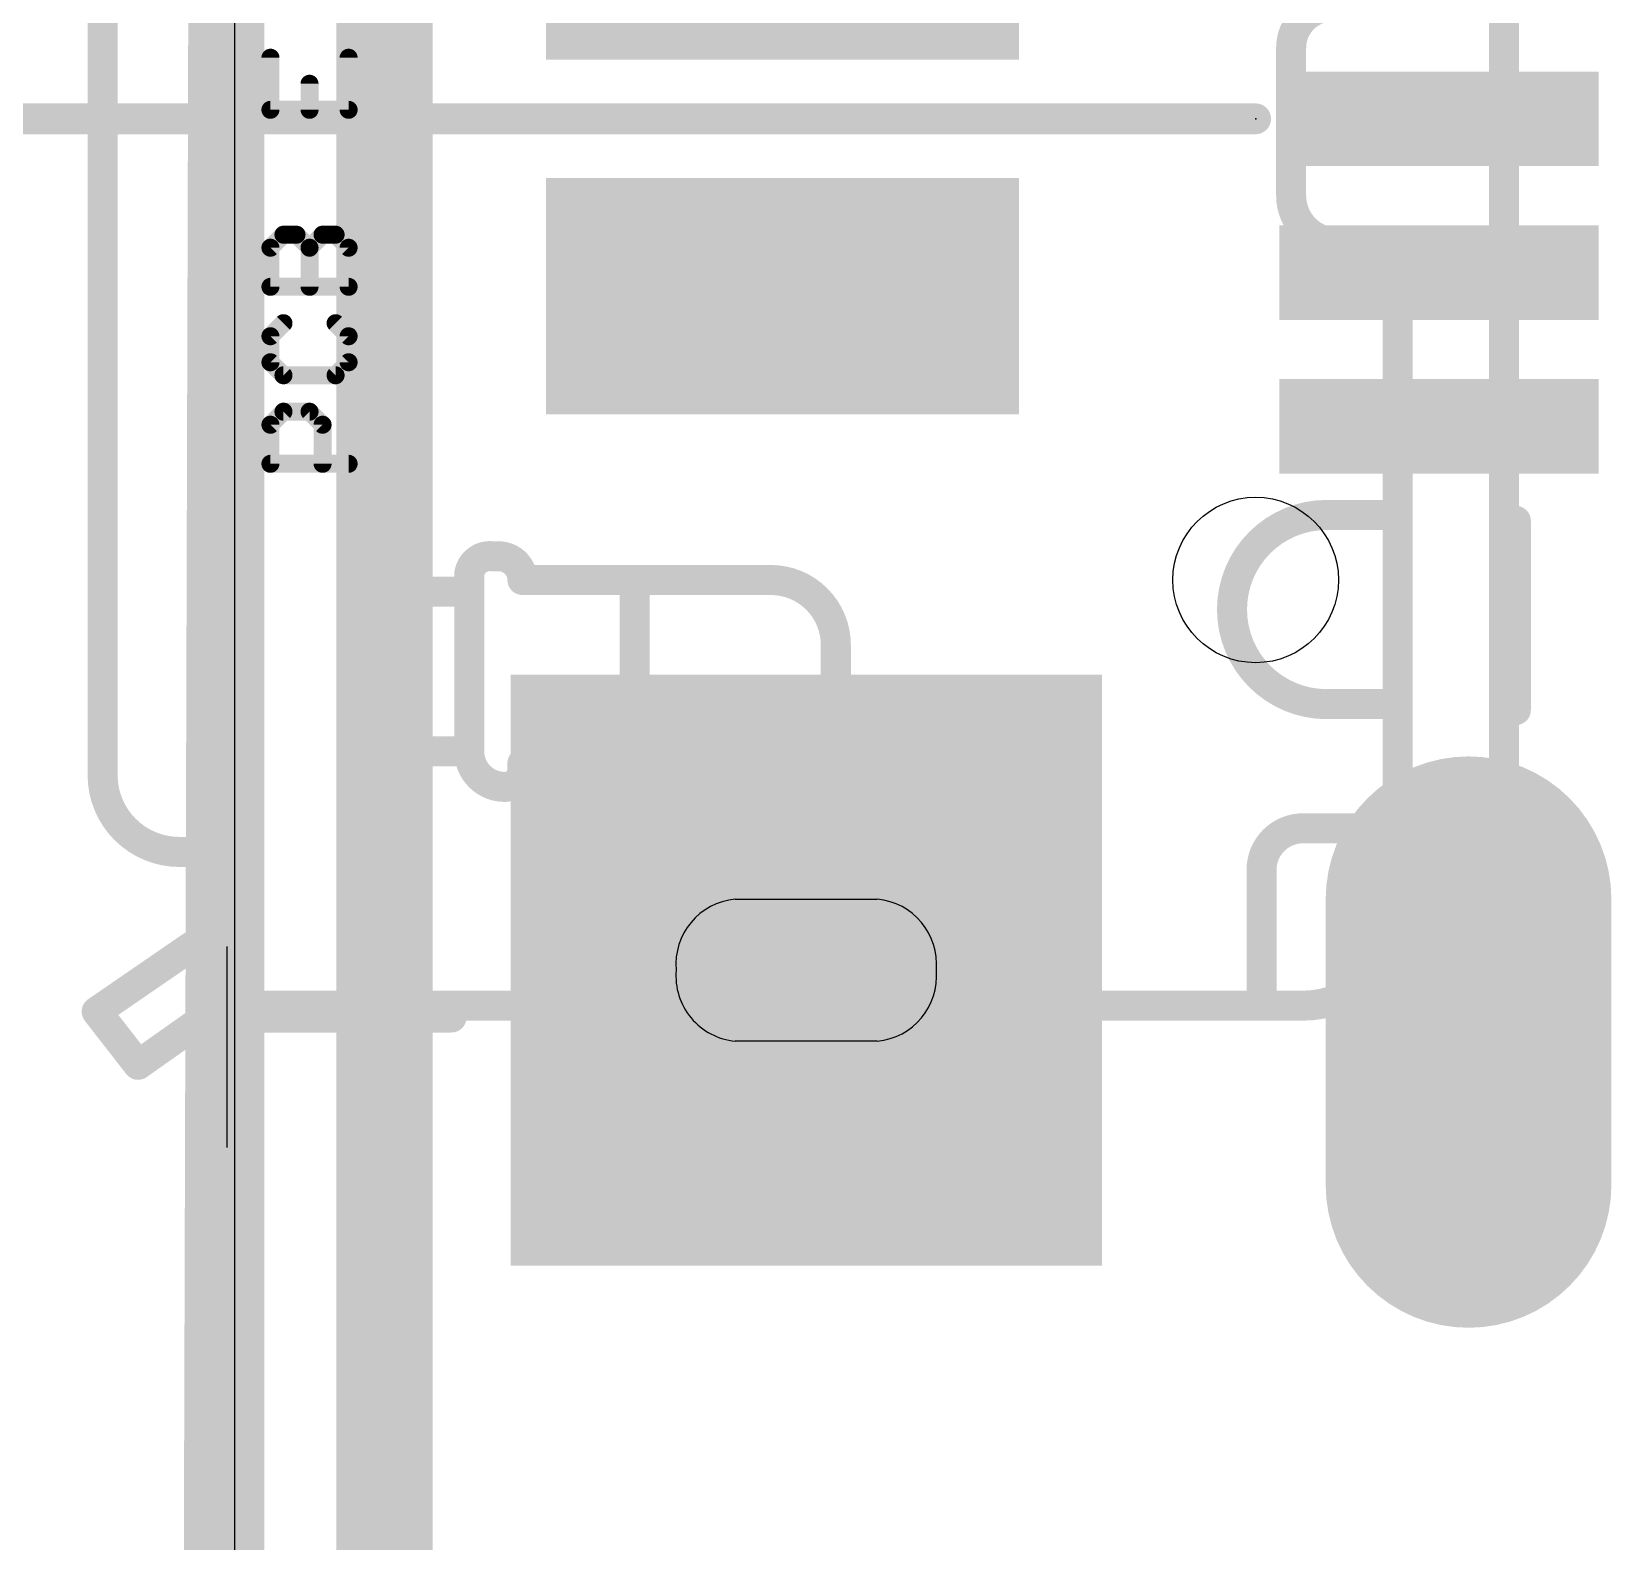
# Model space of a CAD drawing. Extents: x -20 to 40.9, y -0.3 to 63.8.
# Drawn here: x -0.86 to 5.82, y 14.05 to 20.43 of the extents above; entities that cross this region are included whole.
import ezdxf

# ---------------------------------------------------------------- set-up
doc = ezdxf.new("R2010")
doc.units = 0
for name, color, linetype in [('1', 12, 'CONTINUOUS'), ('16', 132, 'CONTINUOUS'), ('17', 110, 'CONTINUOUS'), ('20', 53, 'CONTINUOUS'), ('21', 40, 'CONTINUOUS'), ('23', 53, 'CONTINUOUS'), ('47', 253, 'CONTINUOUS'), ('51', 253, 'CONTINUOUS')]:
    doc.layers.add(name, color=color, linetype=linetype)

# ---------------------------------------------------------------- blocks, each defined once
blk = doc.blocks.new('RECT')
blk.add_solid([(-0.5, -0.5), (0.5, -0.5), (-0.5, 0.5), (0.5, 0.5)])
blk = doc.blocks.new('OFFSETP100')
at = {"const_width": 1}
blk.add_lwpolyline([(0, 0), (1, 0)], dxfattribs=at)
at = {"const_width": 0.5}
for points in [[(0, 0.25, 1), (0, -0.25)], [(1, -0.25, 1), (1, 0.25)]]:
    blk.add_lwpolyline(points, format="xyb", dxfattribs=at)
blk = doc.blocks.new('SQUAREP')
blk.add_solid([(-0.5, -0.5), (0.5, -0.5), (-0.5, 0.5), (0.5, 0.5)])

msp = doc.modelspace()

# ---------------------------------------------------------------- linework, layer by layer
at = {"layer": '1'}
for points, const_width in [([(0, 44.196), (-0.127, -0.127)], 0.254), ([(0.635, 21.717), (0.635, 12.573)], 0.4064)]:
    msp.add_lwpolyline(points, dxfattribs=dict(at, const_width=const_width))
at = {"layer": '16', "const_width": 0.254}
msp.add_lwpolyline([(0, 44.323), (0, -0.127)], dxfattribs=at)
at = {"layer": '20'}
for p, q in [((0, 41.91), (0, 11.176)), ((2.118, 16.766), (2.718, 16.766)), ((2.718, 16.166), (2.118, 16.166))]:
    msp.add_line(p, q, dxfattribs=at)
msp.add_circle((4.318, 18.116), 0.35, dxfattribs=at)
for centre, start, end in [((2.143, 16.491), 95.1944, 185.1944), ((2.693, 16.491), 354.8056, 84.8056), ((2.143, 16.441), 174.8056, 264.8056), ((2.693, 16.441), 275.1944, 5.1944)]:
    msp.add_arc(centre, 0.2761, start, end, dxfattribs=at)
at = {"layer": '21', "const_width": 0.127}
for points in [[(0.018, 23.866), (0.018, 16.266)], [(5.418, 18.366), (5.418, 17.566)], [(0.018, 16.266), (0.918, 16.266)]]:
    msp.add_lwpolyline(points, dxfattribs=at)
at = {"layer": '21', "const_width": 0.0635}
for points in [[(5.4497, 18.366, 1), (5.3863, 18.366)], [(5.3863, 17.566, 1), (5.4497, 17.566)], [(0.018, 16.2978, 1), (0.018, 16.2343)], [(-0.0137, 16.266, 1), (0.0498, 16.266)], [(0.918, 16.2343, 1), (0.918, 16.2978)]]:
    msp.add_lwpolyline(points, format="xyb", dxfattribs=at)
at = {"layer": '23'}
msp.add_point((4.318, 20.066), dxfattribs=at)
at = {"layer": '47', "const_width": 0.13}
msp.add_lwpolyline([(4.318, 20.066), (-8.808, 20.066)], dxfattribs=at)
at = {"layer": '47', "const_width": 0.065}
msp.add_lwpolyline([(4.318, 20.0335, 1), (4.318, 20.0985)], format="xyb", dxfattribs=at)
at = {"layer": '51'}
msp.add_line((-0.032, 16.566), (-0.032, 15.716), dxfattribs=at)
for points, const_width in [([(0.018, 23.141), (0.018, 16.966)], 0.127), ([(-0.557, 22.791), (-0.557, 17.291)], 0.127), ([(5.368, 20.541), (5.368, 19.541)], 0.127), ([(4.468, 19.741), (4.468, 20.366)], 0.127), ([(0.1526, 20.3244), (0.1526, 20.1041)], 0.0762), ([(0.4831, 20.1041), (0.4831, 20.3244)], 0.0762), ([(0.3179, 20.1041), (0.3179, 20.2143)], 0.0762), ([(4.493, 20.191), (4.968, 20.191)], 0.127), ([(4.968, 20.191), (4.968, 19.966)], 0.127), ([(0.1526, 20.1041), (0.4831, 20.1041)], 0.0762), ([(4.968, 19.966), (4.493, 19.966)], 0.127), ([(0.1526, 19.5209), (0.2077, 19.576)], 0.0762), ([(0.2077, 19.576), (0.2628, 19.576)], 0.0762), ([(0.2628, 19.576), (0.3179, 19.5209)], 0.0762), ([(0.3179, 19.5209), (0.3729, 19.576)], 0.0762), ([(0.3729, 19.576), (0.428, 19.576)], 0.0762), ([(0.428, 19.576), (0.4831, 19.5209)], 0.0762), ([(4.918, 19.541), (4.668, 19.541)], 0.127), ([(4.918, 18.391), (4.918, 19.541)], 0.127), ([(5.368, 19.541), (4.918, 19.541)], 0.127), ([(5.368, 19.541), (5.368, 16.466)], 0.127), ([(0.1526, 19.3557), (0.1526, 19.5209)], 0.0762), ([(0.3179, 19.3557), (0.3179, 19.5209)], 0.0762), ([(0.4831, 19.5209), (0.4831, 19.3557)], 0.0762), ([(0.4831, 19.3557), (0.1526, 19.3557)], 0.0762), ([(0.2077, 19.2018), (0.1526, 19.1467)], 0.0762), ([(0.4831, 19.1467), (0.428, 19.2018)], 0.0762), ([(0.1526, 19.1467), (0.1526, 19.0366)], 0.0762), ([(0.4831, 19.0366), (0.4831, 19.1467)], 0.0762), ([(0.1526, 19.0366), (0.2077, 18.9815)], 0.0762), ([(0.428, 18.9815), (0.4831, 19.0366)], 0.0762), ([(0.2077, 18.9815), (0.428, 18.9815)], 0.0762), ([(0.1526, 18.7725), (0.2077, 18.8276)], 0.0762), ([(0.2077, 18.8276), (0.3179, 18.8276)], 0.0762), ([(0.3179, 18.8276), (0.3729, 18.7725)], 0.0762), ([(0.1526, 18.6073), (0.1526, 18.7725)], 0.0762), ([(0.3729, 18.7725), (0.3729, 18.6073)], 0.0762), ([(0.4831, 18.6073), (0.1526, 18.6073)], 0.0762), ([(4.918, 18.391), (4.618, 18.391)], 0.127), ([(4.918, 17.591), (4.918, 18.391)], 0.127), ([(1.093, 18.216), (1.118, 18.216)], 0.127), ([(0.993, 18.066), (0.993, 18.141)], 0.127), ([(1.218, 18.116), (1.693, 18.116)], 0.127), ([(1.693, 18.116), (2.268, 18.116)], 0.127), ([(1.693, 18.116), (1.693, 17.366)], 0.127), ([(0.518, 17.391), (0.518, 18.066)], 0.127), ([(0.518, 18.066), (0.993, 18.066)], 0.127), ([(0.993, 18.066), (0.993, 17.366)], 0.127), ([(2.543, 17.841), (2.543, 17.591)], 0.127), ([(4.618, 17.591), (4.918, 17.591)], 0.127), ([(4.918, 17.591), (4.918, 17.141)], 0.127), ([(0.993, 17.391), (0.518, 17.391)], 0.127), ([(2.293, 17.341), (1.218, 17.341)], 0.127), ([(1.218, 17.341), (1.218, 17.316)], 0.127), ([(4.918, 16.716), (4.918, 17.141)], 0.127), ([(4.843, 17.066), (4.518, 17.066)], 0.127), ([(-0.232, 16.966), (0.018, 16.966)], 0.127), ([(0.018, 16.966), (0.018, 16.366)], 0.127), ([(4.343, 16.891), (4.343, 16.341)], 0.127), ([(5.093, 16.716), (4.918, 16.716)], 0.127), ([(5.093, 16.466), (5.093, 16.716)], 0.127), ([(-0.582, 16.291), (-0.182, 16.566)], 0.127), ([(-0.182, 16.566), (-0.032, 16.566)], 0.127), ([(5.368, 16.466), (5.093, 16.466)], 0.127), ([(0.018, 16.366), (-0.407, 16.066)], 0.127), ([(0.018, 16.366), (0.018, 16.316)], 0.127), ([(0.018, 16.316), (4.518, 16.316)], 0.127), ([(-0.407, 16.066), (-0.582, 16.291)], 0.127)]:
    msp.add_lwpolyline(points, dxfattribs=dict(at, const_width=const_width))
for points, const_width in [([(4.643, 20.541, 0.4142), (4.468, 20.366)], 0.127), ([(4.4997, 20.366, 1), (4.4363, 20.366)], 0.0635), ([(4.4363, 20.366, 1), (4.4997, 20.366)], 0.0635), ([(0.1717, 20.3244, 1), (0.1336, 20.3244)], 0.0381), ([(0.5021, 20.3244, 1), (0.4641, 20.3244)], 0.0381), ([(0.3369, 20.2143, 1), (0.2988, 20.2143)], 0.0381), ([(4.493, 20.2228, 1), (4.493, 20.1593)], 0.0635), ([(4.9997, 20.191, 1), (4.9363, 20.191)], 0.0635), ([(4.968, 20.1593, 1), (4.968, 20.2228)], 0.0635), ([(0.1526, 20.1231, 1), (0.1526, 20.085)], 0.0381), ([(0.1336, 20.1041, 1), (0.1717, 20.1041)], 0.0381), ([(0.2988, 20.1041, 1), (0.3369, 20.1041)], 0.0381), ([(0.4641, 20.1041, 1), (0.5021, 20.1041)], 0.0381), ([(0.4831, 20.085, 1), (0.4831, 20.1231)], 0.0381), ([(4.493, 19.9977, 1), (4.493, 19.9343)], 0.0635), ([(4.9363, 19.966, 1), (4.9997, 19.966)], 0.0635), ([(4.968, 19.9343, 1), (4.968, 19.9977)], 0.0635), ([(4.468, 19.741, 0.4142), (4.668, 19.541)], 0.127), ([(4.4997, 19.741, 1), (4.4363, 19.741)], 0.0635), ([(4.4363, 19.741, 1), (4.4997, 19.741)], 0.0635), ([(0.2077, 19.5951, 1), (0.2077, 19.557)], 0.0381), ([(0.2212, 19.5625, 1), (0.1942, 19.5895)], 0.0381), ([(0.2763, 19.5895, 1), (0.2493, 19.5625)], 0.0381), ([(0.2628, 19.557, 1), (0.2628, 19.5951)], 0.0381), ([(0.3729, 19.5951, 1), (0.3729, 19.557)], 0.0381), ([(0.3864, 19.5625, 1), (0.3595, 19.5895)], 0.0381), ([(0.4415, 19.5895, 1), (0.4146, 19.5625)], 0.0381), ([(0.428, 19.557, 1), (0.428, 19.5951)], 0.0381), ([(4.668, 19.5727, 1), (4.668, 19.5093)], 0.0635), ([(4.668, 19.5093, 1), (4.668, 19.5727)], 0.0635), ([(4.918, 19.5727, 1), (4.918, 19.5093)], 0.0635), ([(4.9497, 19.541, 1), (4.8863, 19.541)], 0.0635), ([(4.918, 19.5093, 1), (4.918, 19.5727)], 0.0635), ([(5.3998, 19.541, 1), (5.3363, 19.541)], 0.0635), ([(5.3363, 19.541, 1), (5.3998, 19.541)], 0.0635), ([(5.368, 19.5093, 1), (5.368, 19.5727)], 0.0635), ([(0.1717, 19.5209, 1), (0.1336, 19.5209)], 0.0381), ([(0.1391, 19.5344, 1), (0.1661, 19.5075)], 0.0381), ([(0.3369, 19.5209, 1), (0.2988, 19.5209)], 0.0381), ([(0.3044, 19.5344, 1), (0.3313, 19.5075)], 0.0381), ([(0.3044, 19.5075, 1), (0.3313, 19.5344)], 0.0381), ([(0.5021, 19.5209, 1), (0.4641, 19.5209)], 0.0381), ([(0.4696, 19.5075, 1), (0.4966, 19.5344)], 0.0381), ([(0.1526, 19.3747, 1), (0.1526, 19.3366)], 0.0381), ([(0.1336, 19.3557, 1), (0.1717, 19.3557)], 0.0381), ([(0.2988, 19.3557, 1), (0.3369, 19.3557)], 0.0381), ([(0.4641, 19.3557, 1), (0.5021, 19.3557)], 0.0381), ([(0.4831, 19.3366, 1), (0.4831, 19.3747)], 0.0381), ([(0.2212, 19.1883, 1), (0.1942, 19.2153)], 0.0381), ([(0.4415, 19.2153, 1), (0.4146, 19.1883)], 0.0381), ([(0.1717, 19.1467, 1), (0.1336, 19.1467)], 0.0381), ([(0.1391, 19.1602, 1), (0.1661, 19.1332)], 0.0381), ([(0.5021, 19.1467, 1), (0.4641, 19.1467)], 0.0381), ([(0.4696, 19.1332, 1), (0.4966, 19.1602)], 0.0381), ([(0.1661, 19.05, 1), (0.1391, 19.0231)], 0.0381), ([(0.1336, 19.0366, 1), (0.1717, 19.0366)], 0.0381), ([(0.4641, 19.0366, 1), (0.5021, 19.0366)], 0.0381), ([(0.4966, 19.0231, 1), (0.4696, 19.05)], 0.0381), ([(0.2077, 19.0005, 1), (0.2077, 18.9624)], 0.0381), ([(0.1942, 18.968, 1), (0.2212, 18.9949)], 0.0381), ([(0.4146, 18.9949, 1), (0.4415, 18.968)], 0.0381), ([(0.428, 18.9624, 1), (0.428, 19.0005)], 0.0381), ([(0.2077, 18.8466, 1), (0.2077, 18.8085)], 0.0381), ([(0.2212, 18.8141, 1), (0.1942, 18.8411)], 0.0381), ([(0.3313, 18.8411, 1), (0.3044, 18.8141)], 0.0381), ([(0.3179, 18.8085, 1), (0.3179, 18.8466)], 0.0381), ([(0.1717, 18.7725, 1), (0.1336, 18.7725)], 0.0381), ([(0.1391, 18.786, 1), (0.1661, 18.759)], 0.0381), ([(0.392, 18.7725, 1), (0.3539, 18.7725)], 0.0381), ([(0.3595, 18.759, 1), (0.3864, 18.786)], 0.0381), ([(0.1526, 18.6263, 1), (0.1526, 18.5882)], 0.0381), ([(0.4831, 18.5882, 1), (0.4831, 18.6263)], 0.0381), ([(0.1336, 18.6073, 1), (0.1717, 18.6073)], 0.0381), ([(0.3539, 18.6073, 1), (0.392, 18.6073)], 0.0381), ([(4.618, 18.391, 0.4142), (4.218, 17.991)], 0.127), ([(4.618, 18.4228, 1), (4.618, 18.3593)], 0.0635), ([(4.618, 18.3593, 1), (4.618, 18.4228)], 0.0635), ([(4.9497, 18.391, 1), (4.8863, 18.391)], 0.0635), ([(4.918, 18.3593, 1), (4.918, 18.4228)], 0.0635), ([(4.8863, 18.391, 1), (4.9497, 18.391)], 0.0635), ([(1.093, 18.216, 0.4142), (0.993, 18.141)], 0.127), ([(1.093, 18.2477, 1), (1.093, 18.1843)], 0.0635), ([(1.218, 18.116, 0.4142), (1.118, 18.216)], 0.127), ([(1.118, 18.2477, 1), (1.118, 18.1843)], 0.0635), ([(1.0885, 18.1846, 1), (1.0975, 18.2474)], 0.0635), ([(1.118, 18.1843, 1), (1.118, 18.2477)], 0.0635), ([(1.0248, 18.141, 1), (0.9612, 18.141)], 0.0635), ([(0.9616, 18.1455, 1), (1.0244, 18.1365)], 0.0635), ([(1.218, 18.1477, 1), (1.218, 18.0843)], 0.0635), ([(1.7248, 18.116, 1), (1.6613, 18.116)], 0.0635), ([(1.693, 18.1477, 1), (1.693, 18.0843)], 0.0635), ([(1.693, 18.0843, 1), (1.693, 18.1477)], 0.0635), ([(2.543, 17.841, 0.4142), (2.268, 18.116)], 0.127), ([(2.268, 18.1477, 1), (2.268, 18.0843)], 0.0635), ([(2.268, 18.0843, 1), (2.268, 18.1477)], 0.0635), ([(0.518, 18.0978, 1), (0.518, 18.0343)], 0.0635), ([(0.5497, 18.066, 1), (0.4863, 18.066)], 0.0635), ([(1.0248, 18.066, 1), (0.9612, 18.066)], 0.0635), ([(0.993, 18.0343, 1), (0.993, 18.0978)], 0.0635), ([(1.1863, 18.116, 1), (1.2497, 18.116)], 0.0635), ([(0.9612, 18.066, 1), (1.0248, 18.066)], 0.0635), ([(4.218, 17.991, 0.4142), (4.618, 17.591)], 0.127), ([(4.2497, 17.991, 1), (4.1863, 17.991)], 0.0635), ([(4.1863, 17.991, 1), (4.2497, 17.991)], 0.0635), ([(2.5748, 17.841, 1), (2.5112, 17.841)], 0.0635), ([(2.5112, 17.841, 1), (2.5748, 17.841)], 0.0635), ([(2.293, 17.341, 0.4142), (2.543, 17.591)], 0.127), ([(2.5748, 17.591, 1), (2.5112, 17.591)], 0.0635), ([(4.618, 17.6227, 1), (4.618, 17.5593)], 0.0635), ([(4.618, 17.5593, 1), (4.618, 17.6227)], 0.0635), ([(4.9497, 17.591, 1), (4.8863, 17.591)], 0.0635), ([(4.918, 17.5593, 1), (4.918, 17.6227)], 0.0635), ([(2.5112, 17.591, 1), (2.5748, 17.591)], 0.0635), ([(4.8863, 17.591, 1), (4.9497, 17.591)], 0.0635), ([(0.518, 17.4228, 1), (0.518, 17.3593)], 0.0635), ([(0.993, 17.391, 0.4142), (1.143, 17.241)], 0.127), ([(1.0248, 17.391, 1), (0.9612, 17.391)], 0.0635), ([(0.993, 17.3593, 1), (0.993, 17.4228)], 0.0635), ([(0.4863, 17.391, 1), (0.5497, 17.391)], 0.0635), ([(0.9612, 17.366, 1), (1.0248, 17.366)], 0.0635), ([(1.143, 17.241, 0.4142), (1.218, 17.316)], 0.127), ([(1.2497, 17.341, 1), (1.1863, 17.341)], 0.0635), ([(1.2497, 17.316, 1), (1.1863, 17.316)], 0.0635), ([(1.218, 17.3727, 1), (1.218, 17.3093)], 0.0635), ([(1.6613, 17.366, 1), (1.7248, 17.366)], 0.0635), ([(2.293, 17.3727, 1), (2.293, 17.3093)], 0.0635), ([(2.293, 17.3093, 1), (2.293, 17.3727)], 0.0635), ([(-0.557, 17.291, 0.4142), (-0.232, 16.966)], 0.127), ([(-0.5252, 17.291, 1), (-0.5888, 17.291)], 0.0635), ([(-0.5888, 17.291, 1), (-0.5252, 17.291)], 0.0635), ([(1.143, 17.2727, 1), (1.143, 17.2093)], 0.0635), ([(1.143, 17.2093, 1), (1.143, 17.2727)], 0.0635), ([(1.1863, 17.316, 1), (1.2497, 17.316)], 0.0635), ([(4.843, 17.066, 0.4142), (4.918, 17.141)], 0.127), ([(4.9497, 17.141, 1), (4.8863, 17.141)], 0.0635), ([(4.9497, 17.141, 1), (4.8863, 17.141)], 0.0635), ([(4.8863, 17.141, 1), (4.9497, 17.141)], 0.0635), ([(4.518, 17.066, 0.4142), (4.343, 16.891)], 0.127), ([(4.518, 17.0978, 1), (4.518, 17.0343)], 0.0635), ([(4.518, 17.0343, 1), (4.518, 17.0978)], 0.0635), ([(4.843, 17.0978, 1), (4.843, 17.0343)], 0.0635), ([(4.843, 17.0343, 1), (4.843, 17.0978)], 0.0635), ([(-0.232, 16.9977, 1), (-0.232, 16.9343)], 0.0635), ([(-0.232, 16.9343, 1), (-0.232, 16.9977)], 0.0635), ([(0.0498, 16.966, 1), (-0.0137, 16.966)], 0.0635), ([(-0.0137, 16.966, 1), (0.0498, 16.966)], 0.0635), ([(0.018, 16.9343, 1), (0.018, 16.9977)], 0.0635), ([(4.3747, 16.891, 1), (4.3113, 16.891)], 0.0635), ([(4.3113, 16.891, 1), (4.3747, 16.891)], 0.0635), ([(4.518, 16.316, 0.4142), (4.918, 16.716)], 0.127), ([(4.9497, 16.716, 1), (4.8863, 16.716)], 0.0635), ([(4.918, 16.7477, 1), (4.918, 16.6843)], 0.0635), ([(5.1247, 16.716, 1), (5.0613, 16.716)], 0.0635), ([(5.093, 16.6843, 1), (5.093, 16.7477)], 0.0635), ([(4.8863, 16.716, 1), (4.9497, 16.716)], 0.0635), ([(-0.182, 16.5978, 1), (-0.182, 16.5343)], 0.0635), ([(-0.164, 16.5398, 1), (-0.2, 16.5922)], 0.0635), ([(-0.032, 16.5343, 1), (-0.032, 16.5978)], 0.0635), ([(5.093, 16.4977, 1), (5.093, 16.4343)], 0.0635), ([(5.0613, 16.466, 1), (5.1247, 16.466)], 0.0635), ([(5.3363, 16.466, 1), (5.3998, 16.466)], 0.0635), ([(5.368, 16.4343, 1), (5.368, 16.4977)], 0.0635), ([(0.0498, 16.366, 1), (-0.0137, 16.366)], 0.0635), ([(-0.0137, 16.366, 1), (0.0498, 16.366)], 0.0635), ([(0.018, 16.3478, 1), (0.018, 16.2843)], 0.0635), ([(0.0363, 16.3401, 1), (-0.0003, 16.3919)], 0.0635), ([(4.3113, 16.341, 1), (4.3747, 16.341)], 0.0635), ([(4.518, 16.3478, 1), (4.518, 16.2843)], 0.0635), ([(4.518, 16.2843, 1), (4.518, 16.3478)], 0.0635), ([(-0.5569, 16.3105, 1), (-0.6071, 16.2715)], 0.0635), ([(-0.6, 16.3172, 1), (-0.564, 16.2648)], 0.0635), ([(-0.0137, 16.316, 1), (0.0498, 16.316)], 0.0635), ([(-0.4253, 16.0919, 1), (-0.3887, 16.0401)], 0.0635), ([(-0.4321, 16.0465, 1), (-0.3819, 16.0855)], 0.0635)]:
    msp.add_lwpolyline(points, format="xyb", dxfattribs=dict(at, const_width=const_width))

# ---------------------------------------------------------------- block references
at = {"layer": '1', "xscale": 2}
for p in [(2.318, 20.816), (2.318, 19.316)]:
    msp.add_blockref('RECT', p, dxfattribs=at)
at = {"layer": '1', "xscale": 0.4, "yscale": 1.35, "rotation": 270}
for p in [(5.093, 20.066), (5.093, 19.416), (5.093, 18.766)]:
    msp.add_blockref('RECT', p, dxfattribs=at)
at = {"layer": '17', "xscale": 2.5, "yscale": 2.5}
msp.add_blockref('SQUAREP', (2.418, 16.466), dxfattribs=at)
msp.add_blockref('SQUAREP', (2.418, 16.466), dxfattribs=at)
at = {"layer": '17', "xscale": 1.208, "yscale": 1.208, "rotation": 270}
msp.add_blockref('OFFSETP100', (5.218, 16.766), dxfattribs=at)
msp.add_blockref('OFFSETP100', (5.218, 16.766), dxfattribs=at)

doc.saveas('drawing.dxf')
